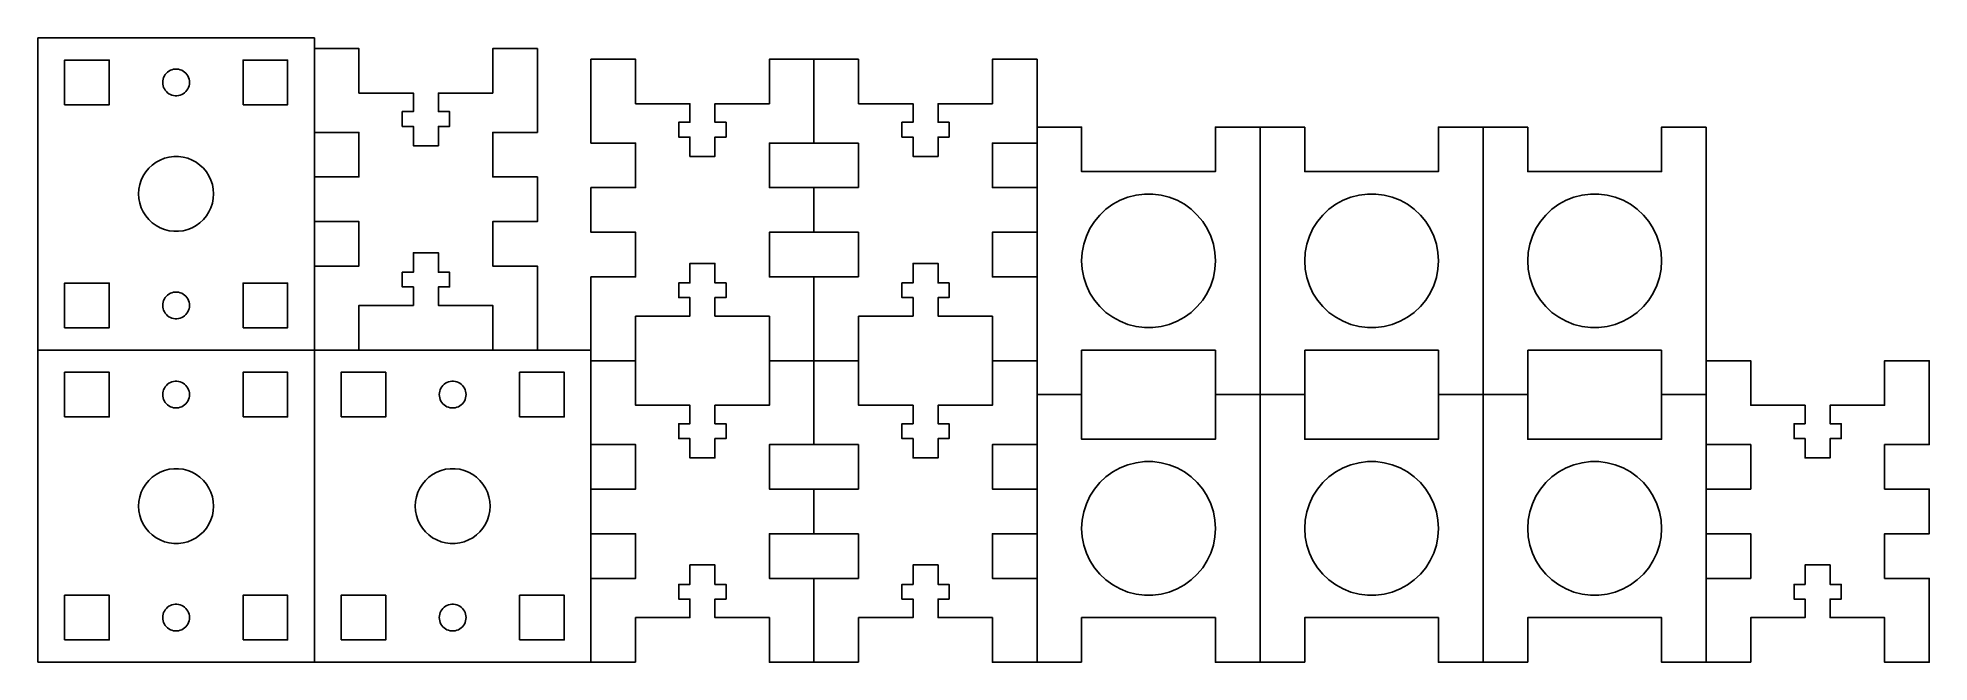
# Model space of a CAD drawing. Extents: x 0 to 212, y 0 to 70.
import ezdxf

# ---------------------------------------------------------------- set-up
doc = ezdxf.new("R2010")
doc.units = 0
doc.layers.add('LAYER_1', color=7, linetype='CONTINUOUS')

msp = doc.modelspace()

# ---------------------------------------------------------------- linework, layer by layer
at = {"layer": 'LAYER_1', "color": 7}
for p, q in [((0.141111, 0.141117), (0.141111, 70.14113)), ((31.141111, 70.14113), (31.141111, 0.141117)), ((112.141113, 0.141117), (112.141113, 67.741116)), ((137.141113, 60.141111), (137.141113, 0.141117)), ((162.141114, 60.141108), (162.141114, 0.141117)), ((187.141115, 60.141111), (187.141115, 0.141117)), ((62.141112, 43.341122), (62.141111, 0.141117)), ((87.141112, 43.341122), (87.141112, 24.541119)), ((67.141112, 0.141117), (0.141111, 0.141117))]:
    msp.add_line(p, q, dxfattribs=at)
for points in [[(0.141111, 70.14113), (31.141111, 70.14113)], [(31.141111, 68.941124), (36.141112, 68.941124), (36.141112, 63.941112), (42.241112, 63.941112), (42.241112, 61.866129), (40.991112, 61.866129), (40.991112, 60.216117), (42.241112, 60.216117), (42.241112, 58.041115), (45.041112, 58.041115), (45.041112, 60.216117), (46.291112, 60.216117), (46.291112, 61.866129), (45.041112, 61.866129), (45.041112, 63.941112), (51.141112, 63.941112), (51.141112, 68.941124), (56.141112, 68.941124), (56.141112, 59.541126), (51.141112, 59.541126), (51.141112, 54.541136), (56.141112, 54.541136), (56.141112, 49.541118), (51.141112, 49.541118), (51.141112, 44.541128), (56.141112, 44.541128), (56.141112, 35.141124)], [(3.141111, 62.64114), (3.141111, 67.64113), (8.141111, 67.64113), (8.141111, 62.64114), (3.141111, 62.64114)], [(14.141111, 65.141121), (14.153111, 65.329137), (14.188111, 65.514134), (14.246111, 65.693119), (14.327111, 65.864118), (14.427111, 66.023122), (14.548111, 66.168127), (14.685111, 66.297131), (14.837111, 66.407141), (15.002111, 66.49813), (15.177111, 66.568121), (15.360111, 66.614123), (15.547111, 66.638112), (15.735111, 66.63814), (15.922111, 66.614151), (16.105111, 66.568121), (16.280111, 66.49813), (16.445111, 66.407141), (16.597111, 66.297131), (16.734111, 66.168127), (16.855111, 66.023122), (16.955111, 65.864118), (17.036111, 65.693119), (17.094111, 65.514134), (17.129111, 65.329137), (17.141111, 65.141121), (17.129111, 64.953133), (17.094111, 64.768136), (17.036111, 64.589122), (16.955111, 64.418124), (16.855111, 64.25912), (16.734111, 64.114142), (16.597111, 63.985139), (16.445111, 63.875128), (16.280111, 63.78414), (16.105111, 63.714121), (15.922111, 63.668118), (15.735111, 63.644129), (15.547111, 63.644129), (15.360111, 63.668118), (15.177111, 63.714121), (15.002111, 63.78414), (14.837111, 63.875128), (14.685111, 63.985139), (14.548111, 64.114142), (14.427111, 64.25912), (14.327111, 64.418124), (14.246111, 64.589122), (14.188111, 64.768136), (14.153111, 64.953133), (14.141111, 65.141121)], [(23.141111, 62.64114), (23.141111, 67.64113), (28.141111, 67.64113), (28.141111, 62.64114), (23.141111, 62.64114)], [(62.141112, 43.341122), (67.141112, 43.341122), (67.141112, 48.341112), (62.141112, 48.341112), (62.141112, 53.34113), (67.141112, 53.34113), (67.141112, 58.34112), (62.141112, 58.34112), (62.141112, 67.741118), (67.141112, 67.741118), (67.141112, 62.741106), (73.241112, 62.741106), (73.241112, 60.666123), (71.991112, 60.666123), (71.991112, 59.016111), (73.241112, 59.016111), (73.241112, 56.841109), (76.041112, 56.841109), (76.041112, 59.016111), (77.291112, 59.016111), (77.291112, 60.666123), (76.041112, 60.666123), (76.041112, 62.741106), (82.141112, 62.741106), (82.141112, 67.741118), (92.141113, 67.741116)], [(87.141112, 67.741118), (87.141112, 58.34112)], [(92.141113, 67.741116), (92.141113, 62.741103), (98.241112, 62.741103), (98.241112, 60.666121), (96.991112, 60.666121), (96.991112, 59.016108), (98.241112, 59.016108), (98.241112, 56.841106), (101.041113, 56.841106), (101.041113, 59.016108), (102.291113, 59.016108), (102.291113, 60.666121), (101.041113, 60.666121), (101.041113, 62.741103), (107.141112, 62.741103), (107.141112, 67.741116), (112.141113, 67.741116)], [(31.141111, 54.541136), (36.141112, 54.541136), (36.141112, 59.541126), (31.141111, 59.541126)], [(112.141113, 60.141111), (117.141113, 60.141111), (117.141113, 55.141121), (132.141113, 55.141121), (132.141113, 60.141111), (142.141114, 60.141108)], [(142.141114, 60.141108), (142.141114, 55.141118), (157.141114, 55.141118), (157.141114, 60.141108), (167.141115, 60.141111)], [(167.141115, 60.141111), (167.141115, 55.141121), (182.141115, 55.141121), (182.141115, 60.141111), (187.141115, 60.141111)], [(92.141113, 58.341117), (82.141112, 58.34112), (82.141112, 53.34113), (92.141113, 53.341127)], [(92.141113, 53.341127), (92.141113, 58.341117)], [(112.141113, 58.341117), (107.141112, 58.341117), (107.141112, 53.341127), (112.141113, 53.341127)], [(11.441111, 52.641132), (11.474111, 53.167137), (11.573111, 53.685128), (11.736111, 54.187117), (11.961111, 54.664129), (12.243111, 55.110125), (12.579111, 55.516129), (12.964111, 55.87712), (13.391111, 56.187141), (13.853111, 56.441141), (14.343111, 56.635141), (14.854111, 56.767136), (15.377111, 56.833119), (15.905111, 56.833119), (16.428111, 56.767136), (16.939111, 56.635141), (17.429111, 56.441141), (17.891111, 56.187141), (18.318111, 55.87712), (18.703111, 55.516129), (19.039111, 55.110125), (19.321111, 54.664129), (19.546111, 54.187117), (19.709111, 53.685128), (19.808111, 53.167137), (19.841111, 52.641132), (19.808111, 52.115126), (19.709111, 51.597135), (19.546111, 51.095118), (19.321111, 50.618135), (19.039111, 50.172139), (18.703111, 49.766134), (18.318111, 49.405143), (17.891111, 49.095122), (17.429111, 48.841122), (16.939111, 48.647123), (16.428111, 48.515127), (15.905111, 48.449144), (15.377111, 48.449144), (14.854111, 48.515127), (14.343111, 48.647123), (13.853111, 48.841122), (13.391111, 49.095122), (12.964111, 49.405143), (12.579111, 49.766134), (12.243111, 50.172139), (11.961111, 50.618135), (11.736111, 51.095118), (11.573111, 51.597135), (11.474111, 52.115126), (11.441111, 52.641132)], [(87.141112, 53.34113), (87.141112, 48.341112)], [(117.141113, 45.141113), (117.200113, 46.08111), (117.377113, 47.006122), (117.668113, 47.902121), (118.069113, 48.754122), (118.573113, 49.549113), (119.174113, 50.275102), (119.860113, 50.920121), (120.622113, 51.473107), (121.448113, 51.927118), (122.323113, 52.27411), (123.236113, 52.508101), (124.170113, 52.626098), (125.112113, 52.626098), (126.046113, 52.508101), (126.959113, 52.27411), (127.834113, 51.927118), (128.660113, 51.473107), (129.422113, 50.920121), (130.108113, 50.275102), (130.709113, 49.549113), (131.213113, 48.754122), (131.614113, 47.902121), (131.905113, 47.006122), (132.082113, 46.08111), (132.141113, 45.141113), (132.082113, 44.201115), (131.905113, 43.276104), (131.614113, 42.380105), (131.213113, 41.528104), (130.709113, 40.733112), (130.108113, 40.007124), (129.422113, 39.362105), (128.660113, 38.809119), (127.834113, 38.355108), (126.959113, 38.008115), (126.046113, 37.774125), (125.112113, 37.6561), (124.170113, 37.6561), (123.236113, 37.774125), (122.323113, 38.008115), (121.448113, 38.355108), (120.622113, 38.809119), (119.860113, 39.362105), (119.174113, 40.007124), (118.573113, 40.733112), (118.069113, 41.528104), (117.668113, 42.380105), (117.377113, 43.276104), (117.200113, 44.201115), (117.141113, 45.141113)], [(142.141114, 45.14111), (142.200114, 46.081107), (142.377114, 47.006119), (142.668114, 47.902118), (143.069114, 48.754119), (143.573114, 49.549111), (144.174114, 50.275099), (144.860114, 50.920118), (145.622114, 51.473104), (146.448114, 51.927115), (147.323114, 52.274107), (148.236114, 52.508098), (149.170114, 52.626095), (150.112114, 52.626095), (151.046114, 52.508098), (151.959114, 52.274107), (152.834114, 51.927115), (153.660114, 51.473104), (154.422114, 50.920118), (155.108114, 50.275099), (155.709114, 49.549111), (156.213114, 48.754119), (156.614114, 47.902118), (156.905114, 47.006119), (157.082114, 46.081107), (157.141114, 45.14111), (157.082114, 44.201112), (156.905114, 43.276101), (156.614114, 42.380102), (156.213114, 41.528101), (155.709114, 40.733109), (155.108114, 40.007121), (154.422114, 39.362102), (153.660114, 38.809116), (152.834114, 38.355105), (151.959114, 38.008113), (151.046114, 37.774122), (150.112114, 37.656097), (149.170114, 37.656097), (148.236114, 37.774122), (147.323114, 38.008113), (146.448114, 38.355105), (145.622114, 38.809116), (144.860114, 39.362102), (144.174114, 40.007121), (143.573114, 40.733109), (143.069114, 41.528101), (142.668114, 42.380102), (142.377114, 43.276101), (142.200114, 44.201112), (142.141114, 45.14111)], [(167.141115, 45.141113), (167.200115, 46.08111), (167.377115, 47.006122), (167.668115, 47.902121), (168.069115, 48.754122), (168.573115, 49.549113), (169.174115, 50.275102), (169.860115, 50.920121), (170.622115, 51.473107), (171.448115, 51.927118), (172.323115, 52.27411), (173.236115, 52.508101), (174.170115, 52.626098), (175.112115, 52.626098), (176.046115, 52.508101), (176.959115, 52.27411), (177.834115, 51.927118), (178.660115, 51.473107), (179.422115, 50.920121), (180.108115, 50.275102), (180.709115, 49.549113), (181.213115, 48.754122), (181.614115, 47.902121), (181.905115, 47.006122), (182.082115, 46.08111), (182.141115, 45.141113), (182.082115, 44.201115), (181.905115, 43.276104), (181.614115, 42.380105), (181.213115, 41.528104), (180.709115, 40.733112), (180.108115, 40.007124), (179.422115, 39.362105), (178.660115, 38.809119), (177.834115, 38.355108), (176.959115, 38.008115), (176.046115, 37.774125), (175.112115, 37.6561), (174.170115, 37.6561), (173.236115, 37.774125), (172.323115, 38.008115), (171.448115, 38.355108), (170.622115, 38.809119), (169.860115, 39.362105), (169.174115, 40.007124), (168.573115, 40.733112), (168.069115, 41.528104), (167.668115, 42.380105), (167.377115, 43.276104), (167.200115, 44.201115), (167.141115, 45.141113)], [(31.141111, 44.541128), (36.141112, 44.541128), (36.141112, 49.541118), (31.141111, 49.541118)], [(92.141113, 48.341109), (82.141112, 48.341112), (82.141112, 43.341122), (92.141113, 43.341119)], [(92.141113, 43.341119), (92.141113, 48.341109)], [(112.141113, 48.341109), (107.141112, 48.341109), (107.141112, 43.341119), (112.141113, 43.341119)], [(51.141112, 35.141124), (51.141112, 40.141114), (45.041112, 40.141114), (45.041112, 42.216125), (46.291112, 42.216125), (46.291112, 43.866137), (45.041112, 43.866137), (45.041112, 46.041139), (42.241112, 46.041139), (42.241112, 43.866137), (40.991112, 43.866137), (40.991112, 42.216125), (42.241112, 42.216125), (42.241112, 40.141114), (36.141112, 40.141114), (36.141112, 35.141124)], [(82.141112, 38.941108), (76.041112, 38.941108), (76.041112, 41.016119), (77.291112, 41.016119), (77.291112, 42.666131), (76.041112, 42.666131), (76.041112, 44.841133), (73.241112, 44.841133), (73.241112, 42.666131), (71.991112, 42.666131), (71.991112, 41.016119), (73.241112, 41.016119), (73.241112, 38.941108), (67.141112, 38.941108)], [(107.141112, 38.941105), (101.041113, 38.941105), (101.041113, 41.016116), (102.291113, 41.016116), (102.291113, 42.666128), (101.041113, 42.666128), (101.041113, 44.84113), (98.241112, 44.84113), (98.241112, 42.666128), (96.991112, 42.666128), (96.991112, 41.016116), (98.241112, 41.016116), (98.241112, 38.941105), (92.141113, 38.941105)], [(3.141111, 37.641133), (3.141111, 42.641123), (8.141111, 42.641123), (8.141111, 37.641133), (3.141111, 37.641133)], [(23.141111, 37.641133), (23.141111, 42.641123), (28.141111, 42.641123), (28.141111, 37.641133), (23.141111, 37.641133)], [(14.141111, 40.141143), (14.153111, 40.329131), (14.188111, 40.514127), (14.246111, 40.693141), (14.327111, 40.864139), (14.427111, 41.023143), (14.548111, 41.168121), (14.685111, 41.297125), (14.837111, 41.407135), (15.002111, 41.498123), (15.177111, 41.568143), (15.360111, 41.614117), (15.547111, 41.638106), (15.735111, 41.638134), (15.922111, 41.614145), (16.105111, 41.568143), (16.280111, 41.498123), (16.445111, 41.407135), (16.597111, 41.297125), (16.734111, 41.168121), (16.855111, 41.023143), (16.955111, 40.864139), (17.036111, 40.693141), (17.094111, 40.514127), (17.129111, 40.329131), (17.141111, 40.141143), (17.129111, 39.953126), (17.094111, 39.768129), (17.036111, 39.589144), (16.955111, 39.418117), (16.855111, 39.259142), (16.734111, 39.114136), (16.597111, 38.985132), (16.445111, 38.875122), (16.280111, 38.784133), (16.105111, 38.714142), (15.922111, 38.66814), (15.735111, 38.644151), (15.547111, 38.644123), (15.360111, 38.668112), (15.177111, 38.714142), (15.002111, 38.784133), (14.837111, 38.875122), (14.685111, 38.985132), (14.548111, 39.114136), (14.427111, 39.259142), (14.327111, 39.418117), (14.246111, 39.589144), (14.188111, 39.768129), (14.153111, 39.953126), (14.141111, 40.141143)], [(67.141112, 38.941108), (67.141112, 28.941105), (73.241112, 28.941105), (73.241112, 26.866122), (71.991112, 26.866122), (71.991112, 25.21611), (73.241112, 25.21611), (73.241112, 23.041108), (76.041112, 23.041108), (76.041112, 25.21611), (77.291112, 25.21611), (77.291112, 26.866122), (76.041112, 26.866122), (76.041112, 28.941105), (82.141112, 28.941105), (82.141112, 38.941108)], [(92.141113, 38.941105), (92.141113, 28.941105), (98.241112, 28.941105), (98.241112, 26.866122), (96.991112, 26.866122), (96.991112, 25.21611), (98.241112, 25.21611), (98.241112, 23.041108), (101.041113, 23.041108), (101.041113, 25.21611), (102.291113, 25.21611), (102.291113, 26.866122), (101.041113, 26.866122), (101.041113, 28.941105), (107.141112, 28.941105), (107.141112, 38.941105)], [(0.141111, 35.141123), (62.141111, 35.141123)], [(62.141112, 33.941117), (67.141112, 33.941117)], [(82.141112, 33.941117), (92.141113, 33.941117)], [(107.141112, 33.941117), (112.141113, 33.941117)], [(132.141113, 35.141105), (117.141113, 35.141105)], [(117.141113, 35.141105), (117.141113, 25.141124), (132.141113, 25.141124), (132.141113, 35.141105)], [(157.141114, 35.141102), (142.141114, 35.141102)], [(142.141114, 35.141102), (142.141114, 25.141124), (157.141114, 25.141124), (157.141114, 35.141102)], [(182.141115, 35.141105), (167.141115, 35.141105)], [(167.141115, 35.141105), (167.141115, 25.141124), (182.141115, 25.141124), (182.141115, 35.141105)], [(187.141116, 33.941117), (192.141116, 33.941117), (192.141116, 28.941105), (198.241116, 28.941105), (198.241116, 26.866122), (196.991116, 26.866122), (196.991116, 25.21611), (198.241116, 25.21611), (198.241116, 23.041108), (201.041116, 23.041108), (201.041116, 25.21611), (202.291116, 25.21611), (202.291116, 26.866122), (201.041116, 26.866122), (201.041116, 28.941105), (207.141116, 28.941105), (207.141116, 33.941117), (212.141116, 33.941117), (212.141116, 24.541119), (207.141116, 24.541119), (207.141116, 19.541129), (212.141116, 19.541129), (212.141116, 14.541111), (207.141116, 14.541111), (207.141116, 9.541121), (212.141116, 9.541121), (212.141116, 0.141117), (207.141116, 0.141117), (207.141116, 5.141107), (201.041116, 5.141107), (201.041116, 7.216118), (202.291116, 7.216118), (202.291116, 8.86613), (201.041116, 8.86613), (201.041116, 11.041132), (198.241116, 11.041132), (198.241116, 8.86613), (196.991116, 8.86613), (196.991116, 7.216118), (198.241116, 7.216118), (198.241116, 5.141107), (192.141116, 5.141107), (192.141116, 0.141117)], [(3.141111, 27.641133), (3.141111, 32.641123), (8.141111, 32.641123), (8.141111, 27.641133), (3.141111, 27.641133)], [(23.141111, 27.641133), (23.141111, 32.641123), (28.141111, 32.641123), (28.141111, 27.641133), (23.141111, 27.641133)], [(34.141111, 27.641133), (34.141111, 32.641123), (39.141111, 32.641123), (39.141111, 27.641133), (34.141111, 27.641133)], [(54.141111, 27.641133), (54.141111, 32.641123), (59.141111, 32.641123), (59.141111, 27.641133), (54.141111, 27.641133)], [(14.141111, 30.141114), (14.153111, 30.32913), (14.188111, 30.514127), (14.246111, 30.693112), (14.327111, 30.864111), (14.427111, 31.023115), (14.548111, 31.16812), (14.685111, 31.297124), (14.837111, 31.407134), (15.002111, 31.498123), (15.177111, 31.568114), (15.360111, 31.614116), (15.547111, 31.638105), (15.735111, 31.638133), (15.922111, 31.614144), (16.105111, 31.568114), (16.280111, 31.498123), (16.445111, 31.407134), (16.597111, 31.297124), (16.734111, 31.16812), (16.855111, 31.023115), (16.955111, 30.864111), (17.036111, 30.693112), (17.094111, 30.514127), (17.129111, 30.32913), (17.141111, 30.141114), (17.129111, 29.953125), (17.094111, 29.768129), (17.036111, 29.589115), (16.955111, 29.418117), (16.855111, 29.259113), (16.734111, 29.114135), (16.597111, 28.985131), (16.445111, 28.875121), (16.280111, 28.784133), (16.105111, 28.714113), (15.922111, 28.668111), (15.735111, 28.644122), (15.547111, 28.644122), (15.360111, 28.668111), (15.177111, 28.714113), (15.002111, 28.784133), (14.837111, 28.875121), (14.685111, 28.985131), (14.548111, 29.114135), (14.427111, 29.259113), (14.327111, 29.418117), (14.246111, 29.589115), (14.188111, 29.768129), (14.153111, 29.953125), (14.141111, 30.141114)], [(45.141111, 30.141114), (45.153111, 30.32913), (45.188111, 30.514127), (45.246111, 30.693112), (45.327111, 30.864111), (45.427111, 31.023115), (45.548111, 31.16812), (45.685111, 31.297124), (45.837111, 31.407134), (46.002111, 31.498123), (46.177111, 31.568114), (46.360111, 31.614116), (46.547111, 31.638105), (46.735111, 31.638133), (46.922111, 31.614144), (47.105111, 31.568114), (47.280111, 31.498123), (47.445111, 31.407134), (47.597111, 31.297124), (47.734111, 31.16812), (47.855111, 31.023115), (47.955111, 30.864111), (48.036111, 30.693112), (48.094111, 30.514127), (48.129111, 30.32913), (48.141111, 30.141114), (48.129111, 29.953125), (48.094111, 29.768129), (48.036111, 29.589115), (47.955111, 29.418117), (47.855111, 29.259113), (47.734111, 29.114135), (47.597111, 28.985131), (47.445111, 28.875121), (47.280111, 28.784133), (47.105111, 28.714113), (46.922111, 28.668111), (46.735111, 28.644122), (46.547111, 28.644122), (46.360111, 28.668111), (46.177111, 28.714113), (46.002111, 28.784133), (45.837111, 28.875121), (45.685111, 28.985131), (45.548111, 29.114135), (45.427111, 29.259113), (45.327111, 29.418117), (45.246111, 29.589115), (45.188111, 29.768129), (45.153111, 29.953125), (45.141111, 30.141114)], [(112.141113, 30.141114), (117.141113, 30.141114)], [(132.141113, 30.141114), (142.141114, 30.141114)], [(157.141114, 30.141114), (167.141115, 30.141114)], [(182.141115, 30.141114), (187.141115, 30.141114)], [(62.141112, 19.541129), (67.141112, 19.541129), (67.141112, 24.541119), (62.141112, 24.541119)], [(92.141113, 24.541119), (82.141112, 24.541119), (82.141112, 19.541129), (92.141113, 19.541129)], [(92.141113, 19.541129), (92.141113, 24.541119)], [(112.141113, 24.541119), (107.141112, 24.541119), (107.141112, 19.541129), (112.141113, 19.541129)], [(187.141116, 19.541129), (192.141116, 19.541129), (192.141116, 24.541119), (187.141116, 24.541119)], [(11.441111, 17.641125), (11.474111, 18.16713), (11.573111, 18.685121), (11.736111, 19.18711), (11.961111, 19.664122), (12.243111, 20.110117), (12.579111, 20.516122), (12.964111, 20.877113), (13.391111, 21.187134), (13.853111, 21.441134), (14.343111, 21.635133), (14.854111, 21.767129), (15.377111, 21.833112), (15.905111, 21.833112), (16.428111, 21.767129), (16.939111, 21.635133), (17.429111, 21.441134), (17.891111, 21.187134), (18.318111, 20.877113), (18.703111, 20.516122), (19.039111, 20.110117), (19.321111, 19.664122), (19.546111, 19.18711), (19.709111, 18.685121), (19.808111, 18.16713), (19.841111, 17.641125), (19.808111, 17.115119), (19.709111, 16.597128), (19.546111, 16.095111), (19.321111, 15.618127), (19.039111, 15.172132), (18.703111, 14.766127), (18.318111, 14.405136), (17.891111, 14.095115), (17.429111, 13.841115), (16.939111, 13.647116), (16.428111, 13.51512), (15.905111, 13.449137), (15.377111, 13.449137), (14.854111, 13.51512), (14.343111, 13.647116), (13.853111, 13.841115), (13.391111, 14.095115), (12.964111, 14.405136), (12.579111, 14.766127), (12.243111, 15.172132), (11.961111, 15.618127), (11.736111, 16.095111), (11.573111, 16.597128), (11.474111, 17.115119), (11.441111, 17.641125)], [(42.441111, 17.641125), (42.474111, 18.16713), (42.573111, 18.685121), (42.736111, 19.18711), (42.961111, 19.664122), (43.243111, 20.110117), (43.579111, 20.516122), (43.964111, 20.877113), (44.391111, 21.187134), (44.853111, 21.441134), (45.343111, 21.635133), (45.854111, 21.767129), (46.377111, 21.833112), (46.905111, 21.833112), (47.428111, 21.767129), (47.939111, 21.635133), (48.429111, 21.441134), (48.891111, 21.187134), (49.318111, 20.877113), (49.703111, 20.516122), (50.039111, 20.110117), (50.321111, 19.664122), (50.546111, 19.18711), (50.709111, 18.685121), (50.808111, 18.16713), (50.841111, 17.641125), (50.808111, 17.115119), (50.709111, 16.597128), (50.546111, 16.095111), (50.321111, 15.618127), (50.039111, 15.172132), (49.703111, 14.766127), (49.318111, 14.405136), (48.891111, 14.095115), (48.429111, 13.841115), (47.939111, 13.647116), (47.428111, 13.51512), (46.905111, 13.449137), (46.377111, 13.449137), (45.854111, 13.51512), (45.343111, 13.647116), (44.853111, 13.841115), (44.391111, 14.095115), (43.964111, 14.405136), (43.579111, 14.766127), (43.243111, 15.172132), (42.961111, 15.618127), (42.736111, 16.095111), (42.573111, 16.597128), (42.474111, 17.115119), (42.441111, 17.641125)], [(117.141113, 15.141115), (117.200113, 16.081113), (117.377113, 17.006125), (117.668113, 17.902124), (118.069113, 18.754124), (118.573113, 19.549116), (119.174113, 20.275105), (119.860113, 20.920123), (120.622113, 21.47311), (121.448113, 21.927121), (122.323113, 22.274113), (123.236113, 22.508103), (124.170113, 22.6261), (125.112113, 22.6261), (126.046113, 22.508103), (126.959113, 22.274113), (127.834113, 21.927121), (128.660113, 21.47311), (129.422113, 20.920123), (130.108113, 20.275105), (130.709113, 19.549116), (131.213113, 18.754124), (131.614113, 17.902124), (131.905113, 17.006125), (132.082113, 16.081113), (132.141113, 15.141115), (132.082113, 14.201118), (131.905113, 13.276106), (131.614113, 12.380107), (131.213113, 11.528107), (130.709113, 10.733115), (130.108113, 10.007126), (129.422113, 9.362107), (128.660113, 8.809121), (127.834113, 8.35511), (126.959113, 8.008118), (126.046113, 7.774128), (125.112113, 7.656102), (124.170113, 7.656102), (123.236113, 7.774128), (122.323113, 8.008118), (121.448113, 8.35511), (120.622113, 8.809121), (119.860113, 9.362107), (119.174113, 10.007126), (118.573113, 10.733115), (118.069113, 11.528107), (117.668113, 12.380107), (117.377113, 13.276106), (117.200113, 14.201118), (117.141113, 15.141115)], [(142.141114, 15.141115), (142.200114, 16.081113), (142.377114, 17.006125), (142.668114, 17.902124), (143.069114, 18.754124), (143.573114, 19.549116), (144.174114, 20.275105), (144.860114, 20.920123), (145.622114, 21.47311), (146.448114, 21.927121), (147.323114, 22.274113), (148.236114, 22.508103), (149.170114, 22.6261), (150.112114, 22.6261), (151.046114, 22.508103), (151.959114, 22.274113), (152.834114, 21.927121), (153.660114, 21.47311), (154.422114, 20.920123), (155.108114, 20.275105), (155.709114, 19.549116), (156.213114, 18.754124), (156.614114, 17.902124), (156.905114, 17.006125), (157.082114, 16.081113), (157.141114, 15.141115), (157.082114, 14.201118), (156.905114, 13.276106), (156.614114, 12.380107), (156.213114, 11.528107), (155.709114, 10.733115), (155.108114, 10.007126), (154.422114, 9.362107), (153.660114, 8.809121), (152.834114, 8.35511), (151.959114, 8.008118), (151.046114, 7.774128), (150.112114, 7.656102), (149.170114, 7.656102), (148.236114, 7.774128), (147.323114, 8.008118), (146.448114, 8.35511), (145.622114, 8.809121), (144.860114, 9.362107), (144.174114, 10.007126), (143.573114, 10.733115), (143.069114, 11.528107), (142.668114, 12.380107), (142.377114, 13.276106), (142.200114, 14.201118), (142.141114, 15.141115)], [(167.141115, 15.141115), (167.200115, 16.081113), (167.377115, 17.006125), (167.668115, 17.902124), (168.069115, 18.754124), (168.573115, 19.549116), (169.174115, 20.275105), (169.860115, 20.920123), (170.622115, 21.47311), (171.448115, 21.927121), (172.323115, 22.274113), (173.236115, 22.508103), (174.170115, 22.6261), (175.112115, 22.6261), (176.046115, 22.508103), (176.959115, 22.274113), (177.834115, 21.927121), (178.660115, 21.47311), (179.422115, 20.920123), (180.108115, 20.275105), (180.709115, 19.549116), (181.213115, 18.754124), (181.614115, 17.902124), (181.905115, 17.006125), (182.082115, 16.081113), (182.141115, 15.141115), (182.082115, 14.201118), (181.905115, 13.276106), (181.614115, 12.380107), (181.213115, 11.528107), (180.709115, 10.733115), (180.108115, 10.007126), (179.422115, 9.362107), (178.660115, 8.809121), (177.834115, 8.35511), (176.959115, 8.008118), (176.046115, 7.774128), (175.112115, 7.656102), (174.170115, 7.656102), (173.236115, 7.774128), (172.323115, 8.008118), (171.448115, 8.35511), (170.622115, 8.809121), (169.860115, 9.362107), (169.174115, 10.007126), (168.573115, 10.733115), (168.069115, 11.528107), (167.668115, 12.380107), (167.377115, 13.276106), (167.200115, 14.201118), (167.141115, 15.141115)], [(87.141112, 19.541129), (87.141112, 14.541111)], [(62.141112, 9.541121), (67.141112, 9.541121), (67.141112, 14.541111), (62.141112, 14.541111)], [(92.141113, 14.541111), (82.141112, 14.541111), (82.141112, 9.541121), (92.141113, 9.541121)], [(92.141113, 9.541121), (92.141113, 14.541111)], [(112.141113, 14.541111), (107.141112, 14.541111), (107.141112, 9.541121), (112.141113, 9.541121)], [(187.141116, 9.541121), (192.141116, 9.541121), (192.141116, 14.541111), (187.141116, 14.541111)], [(92.141113, 0.141117), (82.141112, 0.141117), (82.141112, 5.141107), (76.041112, 5.141107), (76.041112, 7.216118), (77.291112, 7.216118), (77.291112, 8.86613), (76.041112, 8.86613), (76.041112, 11.041132), (73.241112, 11.041132), (73.241112, 8.86613), (71.991112, 8.86613), (71.991112, 7.216118), (73.241112, 7.216118), (73.241112, 5.141107), (67.141112, 5.141107), (67.141112, 0.141117)], [(117.141113, 0.141117), (107.141112, 0.141117), (107.141112, 5.141107), (101.041113, 5.141107), (101.041113, 7.216118), (102.291113, 7.216118), (102.291113, 8.86613), (101.041113, 8.86613), (101.041113, 11.041132), (98.241112, 11.041132), (98.241112, 8.86613), (96.991112, 8.86613), (96.991112, 7.216118), (98.241112, 7.216118), (98.241112, 5.141107), (92.141113, 5.141107), (92.141113, 0.141117)], [(87.141112, 9.541121), (87.141112, 0.141117)], [(3.141111, 2.641126), (3.141111, 7.641116), (8.141111, 7.641116), (8.141111, 2.641126), (3.141111, 2.641126)], [(14.141111, 5.141135), (14.153111, 5.329124), (14.188111, 5.51412), (14.246111, 5.693134), (14.327111, 5.864132), (14.427111, 6.023136), (14.548111, 6.168114), (14.685111, 6.297118), (14.837111, 6.407128), (15.002111, 6.498116), (15.177111, 6.568136), (15.360111, 6.61411), (15.547111, 6.638099), (15.735111, 6.638127), (15.922111, 6.614138), (16.105111, 6.568136), (16.280111, 6.498116), (16.445111, 6.407128), (16.597111, 6.297118), (16.734111, 6.168114), (16.855111, 6.023136), (16.955111, 5.864132), (17.036111, 5.693134), (17.094111, 5.51412), (17.129111, 5.329124), (17.141111, 5.141135), (17.129111, 4.953119), (17.094111, 4.768122), (17.036111, 4.589137), (16.955111, 4.41811), (16.855111, 4.259135), (16.734111, 4.114129), (16.597111, 3.985125), (16.445111, 3.875115), (16.280111, 3.784126), (16.105111, 3.714135), (15.922111, 3.668133), (15.735111, 3.644144), (15.547111, 3.644116), (15.360111, 3.668105), (15.177111, 3.714135), (15.002111, 3.784126), (14.837111, 3.875115), (14.685111, 3.985125), (14.548111, 4.114129), (14.427111, 4.259135), (14.327111, 4.41811), (14.246111, 4.589137), (14.188111, 4.768122), (14.153111, 4.953119), (14.141111, 5.141135)], [(23.141111, 2.641126), (23.141111, 7.641116), (28.141111, 7.641116), (28.141111, 2.641126), (23.141111, 2.641126)], [(34.141111, 2.641126), (34.141111, 7.641116), (39.141111, 7.641116), (39.141111, 2.641126), (34.141111, 2.641126)], [(45.141111, 5.141135), (45.153111, 5.329124), (45.188111, 5.51412), (45.246111, 5.693134), (45.327111, 5.864132), (45.427111, 6.023136), (45.548111, 6.168114), (45.685111, 6.297118), (45.837111, 6.407128), (46.002111, 6.498116), (46.177111, 6.568136), (46.360111, 6.61411), (46.547111, 6.638099), (46.735111, 6.638127), (46.922111, 6.614138), (47.105111, 6.568136), (47.280111, 6.498116), (47.445111, 6.407128), (47.597111, 6.297118), (47.734111, 6.168114), (47.855111, 6.023136), (47.955111, 5.864132), (48.036111, 5.693134), (48.094111, 5.51412), (48.129111, 5.329124), (48.141111, 5.141135), (48.129111, 4.953119), (48.094111, 4.768122), (48.036111, 4.589137), (47.955111, 4.41811), (47.855111, 4.259135), (47.734111, 4.114129), (47.597111, 3.985125), (47.445111, 3.875115), (47.280111, 3.784126), (47.105111, 3.714135), (46.922111, 3.668133), (46.735111, 3.644144), (46.547111, 3.644116), (46.360111, 3.668105), (46.177111, 3.714135), (46.002111, 3.784126), (45.837111, 3.875115), (45.685111, 3.985125), (45.548111, 4.114129), (45.427111, 4.259135), (45.327111, 4.41811), (45.246111, 4.589137), (45.188111, 4.768122), (45.153111, 4.953119), (45.141111, 5.141135)], [(54.141111, 2.641126), (54.141111, 7.641116), (59.141111, 7.641116), (59.141111, 2.641126), (54.141111, 2.641126)], [(142.141114, 0.141117), (132.141113, 0.141117), (132.141113, 5.141107), (117.141113, 5.141107), (117.141113, 0.141117)], [(167.141115, 0.141117), (157.141114, 0.141117), (157.141114, 5.141107), (142.141114, 5.141107), (142.141114, 0.141117)], [(192.141116, 0.141117), (182.141115, 0.141117), (182.141115, 5.141107), (167.141115, 5.141107), (167.141115, 0.141117)]]:
    msp.add_lwpolyline(points, dxfattribs=at)

doc.saveas('drawing.dxf')
